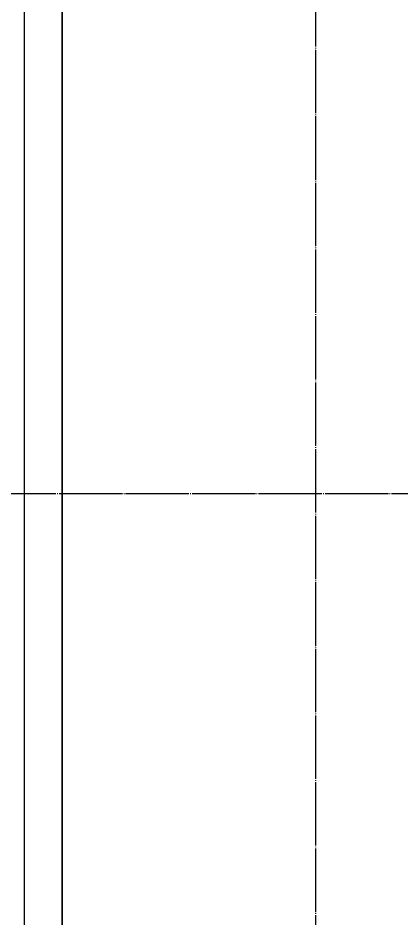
# Model space of a CAD drawing. Header units: millimetres. Extents: x 0 to 179493, y -203649 to 469211.
# Drawn here: x 123669 to 123972, y 200385 to 201096 of the extents above; entities that cross this region are included whole.
import ezdxf

# ---------------------------------------------------------------- set-up
doc = ezdxf.new("R2010")
doc.units = ezdxf.units.MM
doc.linetypes.add('X-평면도(기본형)$0$CEN', pattern=[52.5, 50, -1, 0.5, -1])
for name, color, linetype, true_color in [('X-평면도(기본형)$0$CEN', 1, 'X-평면도(기본형)$0$CEN', 0xff0000), ('X-평면도(기본형)$0$FIN', 9, 'Continuous', 0x808080), ('X-평면도(기본형)$0$W1', 2, 'Continuous', 0xffff00)]:
    doc.layers.add(name, color=color, linetype=linetype, true_color=true_color)

msp = doc.modelspace()

# ---------------------------------------------------------------- linework, layer by layer
at = {"layer": 'X-평면도(기본형)$0$CEN'}
for p, q in [((123904.19, 203065.57), (123904.19, 192400.57)), ((122704.19, 200720.57), (127249.19, 200720.57))]:
    msp.add_line(p, q, dxfattribs=at)
at = {"layer": 'X-평면도(기본형)$0$FIN'}
msp.add_line((123674.19, 201905.57), (123674.19, 199685.57), dxfattribs=at)
at = {"layer": 'X-평면도(기본형)$0$W1'}
for p, q in [((123704.19, 193425.57), (123704.19, 204415.57)), ((123704.19, 202015.57), (123704.19, 199655.57))]:
    msp.add_line(p, q, dxfattribs=at)

doc.saveas('drawing.dxf')
